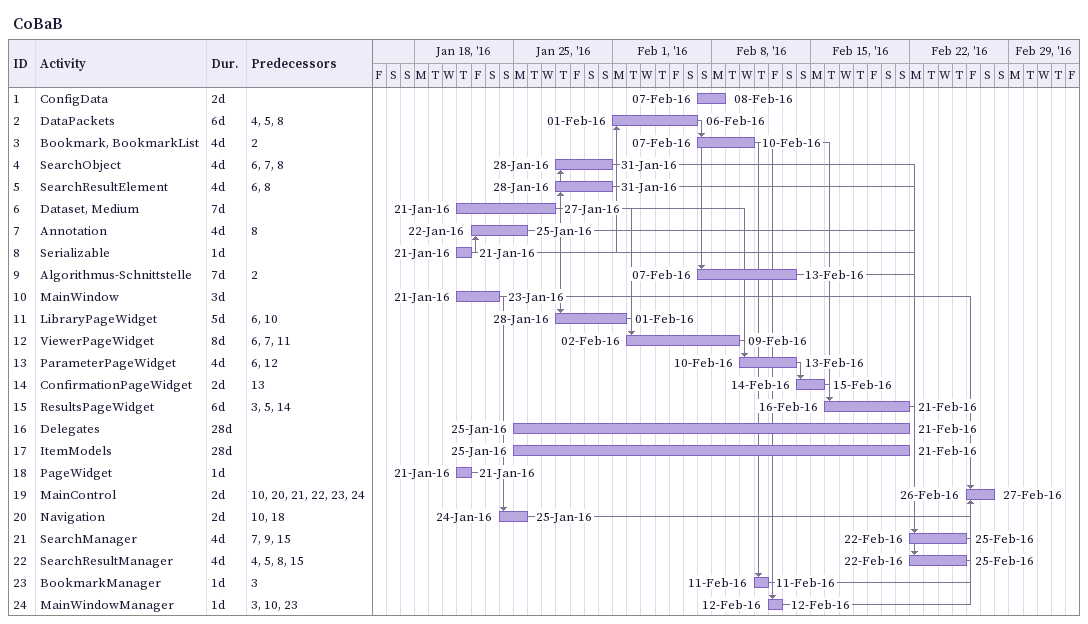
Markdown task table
CoBaB

| ID | Task | Duration | Start | Finish | Predecessors |
|---|---|---|---|---|---|
| 1 | ConfigData | 2d | 2016-02-07 | 2016-02-08 |  |
| 2 | DataPackets | 6d | 2016-02-01 | 2016-02-06 | 4, 5, 8 |
| 3 | Bookmark, BookmarkList | 4d | 2016-02-07 | 2016-02-10 | 2 |
| 4 | SearchObject | 4d | 2016-01-28 | 2016-01-31 | 6, 7, 8 |
| 5 | SearchResultElement | 4d | 2016-01-28 | 2016-01-31 | 6, 8 |
| 6 | Dataset, Medium | 7d | 2016-01-21 | 2016-01-27 |  |
| 7 | Annotation | 4d | 2016-01-22 | 2016-01-25 | 8 |
| 8 | Serializable | 1d | 2016-01-21 | 2016-01-21 |  |
| 9 | Algorithmus-Schnittstelle | 7d | 2016-02-07 | 2016-02-13 | 2 |
| 10 | MainWindow | 3d | 2016-01-21 | 2016-01-23 |  |
| 11 | LibraryPageWidget | 5d | 2016-01-28 | 2016-02-01 | 6, 10 |
| 12 | ViewerPageWidget | 8d | 2016-02-02 | 2016-02-09 | 6, 7, 11 |
| 13 | ParameterPageWidget | 4d | 2016-02-10 | 2016-02-13 | 6, 12 |
| 14 | ConfirmationPageWidget | 2d | 2016-02-14 | 2016-02-15 | 13 |
| 15 | ResultsPageWidget | 6d | 2016-02-16 | 2016-02-21 | 3, 5, 14 |
| 16 | Delegates | 28d | 2016-01-25 | 2016-02-21 |  |
| 17 | ItemModels | 28d | 2016-01-25 | 2016-02-21 |  |
| 18 | PageWidget | 1d | 2016-01-21 | 2016-01-21 |  |
| 19 | MainControl | 2d | 2016-02-26 | 2016-02-27 | 10, 20, 21, 22, 23, 24 |
| 20 | Navigation | 2d | 2016-01-24 | 2016-01-25 | 10, 18 |
| 21 | SearchManager | 4d | 2016-02-22 | 2016-02-25 | 7, 9, 15 |
| 22 | SearchResultManager | 4d | 2016-02-22 | 2016-02-25 | 4, 5, 8, 15 |
| 23 | BookmarkManager | 1d | 2016-02-11 | 2016-02-11 | 3 |
| 24 | MainWindowManager | 1d | 2016-02-12 | 2016-02-12 | 3, 10, 23 |
